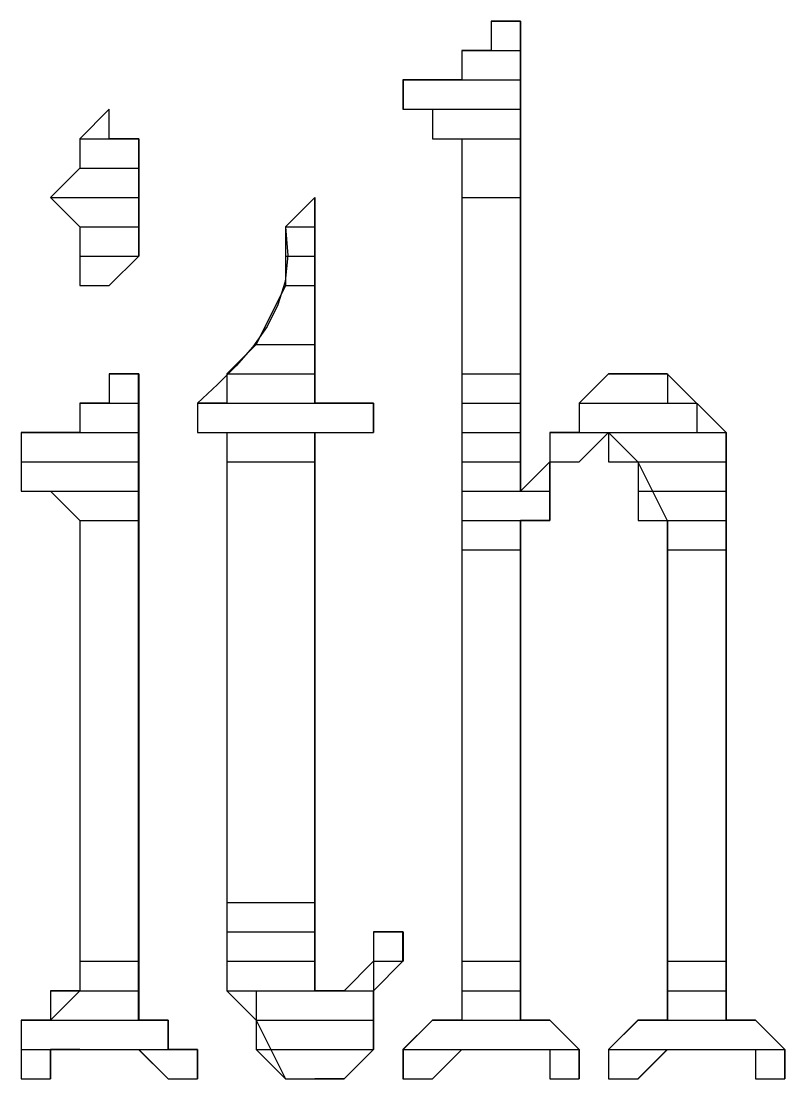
# Model space of a CAD drawing. Header units: metres. Extents: x 45 to 1207, y 17 to 774.
# Drawn here: x 1020.96 to 1027.2, y 48.72 to 57.36 of the extents above; entities that cross this region are included whole.
import ezdxf

# ---------------------------------------------------------------- set-up
doc = ezdxf.new("R2010")
doc.units = ezdxf.units.M

msp = doc.modelspace()

# ---------------------------------------------------------------- linework, layer by layer
for p, q in [((1025.0396, 57.36), (1024.7996, 57.36)), ((1024.7996, 57.36), (1024.7996, 57.12)), ((1025.04, 57.36), (1024.8, 57.36)), ((1024.8, 57.36), (1025.04, 57.36)), ((1024.8, 57.36), (1025.04, 57.36)), ((1024.8, 57.36), (1025.04, 57.36)), ((1024.8, 57.36), (1025.04, 57.36)), ((1024.8, 57.36), (1024.8, 57.12)), ((1024.8, 57.36), (1025.04, 57.36)), ((1025.0396, 53.52), (1025.0396, 57.36)), ((1025.04, 57.36), (1025.04, 57.36)), ((1025.04, 57.36), (1025.04, 57.36)), ((1025.04, 57.36), (1025.04, 57.36)), ((1025.04, 57.36), (1025.04, 57.36)), ((1025.04, 57.36), (1025.04, 57.36)), ((1025.04, 57.36), (1025.04, 57.36)), ((1025.04, 57.36), (1025.04, 57.12)), ((1024.7996, 57.12), (1024.5594, 57.12)), ((1024.5594, 57.12), (1024.5594, 56.88)), ((1024.8, 57.12), (1024.5601, 57.12)), ((1024.5601, 57.12), (1025.04, 57.12)), ((1024.5601, 57.12), (1024.5601, 56.88)), ((1024.5601, 57.12), (1025.04, 57.12)), ((1024.8, 57.12), (1025.04, 57.12)), ((1024.8, 57.12), (1025.04, 57.12)), ((1024.8, 57.12), (1025.04, 57.12)), ((1024.8, 57.12), (1025.04, 57.12)), ((1025.04, 57.12), (1025.04, 56.88)), ((1024.5594, 56.88), (1024.0795, 56.88)), ((1024.0795, 56.88), (1024.0795, 56.64)), ((1024.08, 56.88), (1024.08, 56.64)), ((1024.08, 56.88), (1025.0399, 56.88)), ((1024.3201, 56.88), (1024.0801, 56.88)), ((1024.0801, 56.88), (1025.04, 56.88)), ((1024.5601, 56.88), (1024.3201, 56.88)), ((1024.3201, 56.88), (1025.04, 56.88)), ((1024.3201, 56.88), (1025.04, 56.88)), ((1024.3201, 56.88), (1025.04, 56.88)), ((1024.3201, 56.88), (1025.04, 56.88)), ((1024.5601, 56.88), (1025.04, 56.88)), ((1024.5601, 56.88), (1025.04, 56.88)), ((1024.5601, 56.88), (1025.04, 56.88)), ((1024.5601, 56.88), (1025.04, 56.88)), ((1025.0399, 56.88), (1025.0399, 56.64)), ((1021.6799, 56.64), (1021.4399, 56.4)), ((1021.68, 56.64), (1021.44, 56.4)), ((1021.6799, 56.4), (1021.6799, 56.64)), ((1024.0795, 56.64), (1024.3195, 56.64)), ((1024.08, 56.64), (1025.0399, 56.64)), ((1024.08, 56.64), (1025.0399, 56.64)), ((1024.08, 56.64), (1025.0399, 56.64)), ((1024.08, 56.64), (1025.0399, 56.64)), ((1024.08, 56.64), (1025.0399, 56.64)), ((1024.08, 56.64), (1025.0399, 56.64)), ((1024.08, 56.64), (1025.0399, 56.64)), ((1024.08, 56.64), (1025.0399, 56.64)), ((1024.08, 56.64), (1025.0399, 56.64)), ((1024.3195, 56.64), (1024.3195, 56.4)), ((1024.3201, 56.64), (1024.3201, 56.64)), ((1024.3201, 56.64), (1024.3201, 56.4)), ((1024.3201, 56.64), (1025.04, 56.64)), ((1025.04, 56.64), (1025.04, 56.4)), ((1021.4399, 56.4), (1021.4399, 56.16)), ((1021.44, 56.4), (1021.68, 56.4)), ((1021.44, 56.4), (1021.92, 56.4)), ((1021.44, 56.4), (1021.92, 56.4)), ((1021.44, 56.4), (1021.44, 56.16)), ((1021.44, 56.4), (1021.92, 56.4)), ((1021.9199, 56.4), (1021.6799, 56.4)), ((1021.9199, 55.44), (1021.9199, 56.4)), ((1021.92, 56.4), (1021.92, 56.16)), ((1024.3195, 56.4), (1024.5594, 56.4)), ((1024.3201, 56.4), (1025.04, 56.4)), ((1024.3201, 56.4), (1025.04, 56.4)), ((1024.3201, 56.4), (1025.04, 56.4)), ((1024.3201, 56.4), (1025.04, 56.4)), ((1024.3201, 56.4), (1025.04, 56.4)), ((1024.5594, 56.4), (1024.5594, 49.2)), ((1024.5601, 56.4), (1024.5601, 55.92)), ((1024.5601, 56.4), (1025.04, 56.4)), ((1025.04, 56.4), (1025.04, 55.92)), ((1021.44, 56.16), (1021.2, 55.92)), ((1021.4399, 56.16), (1021.2, 55.92)), ((1021.44, 56.16), (1021.92, 56.16)), ((1021.44, 56.16), (1021.92, 56.16)), ((1021.92, 56.16), (1021.92, 55.92)), ((1021.2, 55.92), (1021.92, 55.92)), ((1021.2, 55.92), (1021.44, 55.68)), ((1021.2, 55.92), (1021.92, 55.92)), ((1021.2, 55.92), (1021.4399, 55.68)), ((1021.92, 55.92), (1021.92, 55.68)), ((1023.3595, 55.92), (1023.1195, 55.68)), ((1023.36, 55.92), (1023.12, 55.68)), ((1023.3595, 55.68), (1023.3595, 55.92)), ((1023.36, 55.92), (1023.36, 55.92)), ((1023.36, 55.92), (1023.36, 55.68)), ((1024.5601, 55.92), (1025.04, 55.92)), ((1024.5601, 55.92), (1024.5601, 54.48)), ((1024.5601, 55.92), (1025.04, 55.92)), ((1025.04, 55.92), (1025.04, 54.48)), ((1021.4399, 55.68), (1021.4399, 55.2)), ((1021.44, 55.68), (1021.92, 55.68)), ((1021.44, 55.68), (1021.44, 55.44)), ((1021.44, 55.68), (1021.92, 55.68)), ((1021.92, 55.68), (1021.92, 55.44)), ((1023.12, 55.68), (1023.36, 55.68)), ((1023.12, 55.68), (1023.36, 55.68)), ((1023.12, 55.68), (1023.36, 55.68)), ((1023.12, 55.68), (1023.36, 55.68)), ((1023.12, 55.68), (1023.36, 55.68)), ((1023.12, 55.68), (1023.36, 55.68)), ((1023.12, 55.68), (1023.36, 55.68)), ((1023.12, 55.68), (1023.12, 55.44)), ((1023.12, 55.68), (1023.36, 55.68)), ((1023.3595, 54.24), (1023.3595, 55.68)), ((1023.36, 55.68), (1023.36, 55.44)), ((1021.44, 55.44), (1021.92, 55.44)), ((1021.44, 55.44), (1021.44, 55.2)), ((1021.44, 55.44), (1021.92, 55.44)), ((1021.6799, 55.2), (1021.9199, 55.44)), ((1021.92, 55.44), (1021.68, 55.2)), ((1023.12, 55.44), (1023.36, 55.44)), ((1023.12, 55.44), (1023.12, 55.2)), ((1023.12, 55.44), (1023.36, 55.44)), ((1023.36, 55.44), (1023.36, 55.2)), ((1021.4399, 55.2), (1021.6799, 55.2)), ((1021.44, 55.2), (1021.68, 55.2)), ((1021.44, 55.2), (1021.68, 55.2)), ((1023.12, 55.2), (1022.88, 54.72)), ((1023.12, 55.2), (1023.36, 55.2)), ((1023.12, 55.2), (1023.36, 55.2)), ((1023.36, 55.2), (1023.36, 54.72)), ((1022.88, 54.72), (1022.64, 54.48)), ((1022.88, 54.72), (1023.36, 54.72)), ((1022.88, 54.72), (1023.36, 54.72)), ((1023.36, 54.72), (1023.36, 54.48)), ((1021.9195, 54.48), (1021.6795, 54.48)), ((1021.6795, 54.48), (1021.6795, 54.24)), ((1021.92, 54.48), (1021.68, 54.48)), ((1021.68, 54.48), (1021.92, 54.48)), ((1021.68, 54.48), (1021.92, 54.48)), ((1021.68, 54.48), (1021.92, 54.48)), ((1021.68, 54.48), (1021.92, 54.48)), ((1021.68, 54.48), (1021.68, 54.24)), ((1021.68, 54.48), (1021.92, 54.48)), ((1021.9195, 54.24), (1021.9195, 54.48)), ((1021.92, 54.48), (1021.92, 54.48)), ((1021.92, 54.48), (1021.92, 54.48)), ((1021.92, 54.48), (1021.92, 54.48)), ((1021.92, 54.48), (1021.92, 54.48)), ((1021.92, 54.48), (1021.92, 54.24)), ((1022.64, 54.48), (1023.36, 54.48)), ((1022.64, 54.48), (1022.64, 54.24)), ((1022.64, 54.48), (1023.36, 54.48)), ((1023.36, 54.48), (1023.36, 54.24)), ((1024.5601, 54.48), (1025.04, 54.48)), ((1024.5601, 54.48), (1025.04, 54.48)), ((1024.5601, 54.48), (1025.04, 54.48)), ((1024.5601, 54.48), (1025.04, 54.48)), ((1024.5601, 54.48), (1025.04, 54.48)), ((1024.5601, 54.48), (1025.04, 54.48)), ((1024.5601, 54.48), (1025.04, 54.48)), ((1024.5601, 54.48), (1024.5601, 54.24)), ((1024.5601, 54.48), (1025.04, 54.48)), ((1025.04, 54.48), (1025.04, 54.24)), ((1025.7595, 54.48), (1025.5195, 54.24)), ((1025.76, 54.48), (1025.52, 54.24)), ((1026.2395, 54.48), (1025.7595, 54.48)), ((1026, 54.48), (1025.76, 54.48)), ((1025.76, 54.48), (1026.24, 54.48)), ((1025.76, 54.48), (1026.24, 54.48)), ((1025.76, 54.48), (1026.24, 54.48)), ((1025.76, 54.48), (1026.24, 54.48)), ((1025.76, 54.48), (1026.24, 54.48)), ((1025.76, 54.48), (1026.24, 54.48)), ((1026.7195, 54), (1026.2395, 54.48)), ((1026.24, 54.48), (1026.24, 54.24)), ((1021.6795, 54.24), (1021.4395, 54.24)), ((1021.4395, 54.24), (1021.4395, 54)), ((1021.68, 54.24), (1021.44, 54.24)), ((1021.44, 54.24), (1021.92, 54.24)), ((1021.44, 54.24), (1021.44, 54)), ((1021.44, 54.24), (1021.92, 54.24)), ((1021.68, 54.24), (1021.92, 54.24)), ((1021.68, 54.24), (1021.92, 54.24)), ((1021.68, 54.24), (1021.92, 54.24)), ((1021.68, 54.24), (1021.92, 54.24)), ((1021.9195, 49.2), (1021.9195, 54.24)), ((1021.92, 54.24), (1021.92, 54)), ((1022.3995, 54.24), (1022.3995, 54)), ((1022.64, 54.24), (1022.4, 54.24)), ((1022.4, 54.24), (1023.84, 54.24)), ((1022.4, 54.24), (1022.4, 54)), ((1022.4, 54.24), (1023.84, 54.24)), ((1022.64, 54.24), (1023.36, 54.24)), ((1022.64, 54.24), (1023.84, 54.24)), ((1022.64, 54.24), (1023.84, 54.24)), ((1022.64, 54.24), (1023.84, 54.24)), ((1023.8395, 54.24), (1023.3595, 54.24)), ((1023.36, 54.24), (1023.84, 54.24)), ((1023.8395, 54), (1023.8395, 54.24)), ((1023.84, 54.24), (1023.84, 54.24)), ((1023.84, 54.24), (1023.84, 54)), ((1024.5601, 54.24), (1025.04, 54.24)), ((1024.5601, 54.24), (1025.04, 54.24)), ((1024.5601, 54.24), (1025.04, 54.24)), ((1024.5601, 54.24), (1025.04, 54.24)), ((1024.5601, 54.24), (1025.04, 54.24)), ((1024.5601, 54.24), (1025.04, 54.24)), ((1024.5601, 54.24), (1025.04, 54.24)), ((1024.5601, 54.24), (1024.5601, 54)), ((1024.5601, 54.24), (1025.04, 54.24)), ((1025.04, 54.24), (1025.04, 54)), ((1025.5195, 54.24), (1025.5195, 54)), ((1025.52, 54.24), (1026.24, 54.24)), ((1025.52, 54.24), (1026.48, 54.24)), ((1025.52, 54.24), (1026.48, 54.24)), ((1025.52, 54.24), (1026.48, 54.24)), ((1025.52, 54.24), (1026.48, 54.24)), ((1025.52, 54.24), (1026.48, 54.24)), ((1025.52, 54.24), (1026.48, 54.24)), ((1025.52, 54.24), (1025.52, 54)), ((1025.52, 54.24), (1026.48, 54.24)), ((1026.48, 54.24), (1026.48, 54)), ((1021.4395, 54), (1020.9595, 54)), ((1020.9595, 54), (1020.9595, 53.52)), ((1021.2, 54), (1020.96, 54)), ((1020.96, 54), (1021.92, 54)), ((1020.96, 54), (1021.92, 54)), ((1020.96, 54), (1021.92, 54)), ((1020.96, 54), (1020.96, 53.76)), ((1020.96, 54), (1021.92, 54)), ((1021.44, 54), (1021.2, 54)), ((1021.2, 54), (1021.92, 54)), ((1021.2, 54), (1021.92, 54)), ((1021.44, 54), (1021.92, 54)), ((1021.44, 54), (1021.92, 54)), ((1021.92, 54), (1021.92, 53.76)), ((1022.3995, 54), (1022.6395, 54)), ((1022.4, 54), (1023.84, 54)), ((1022.4, 54), (1023.84, 54)), ((1022.4, 54), (1023.84, 54)), ((1022.4, 54), (1023.84, 54)), ((1022.4, 54), (1023.84, 54)), ((1022.4, 54), (1023.84, 54)), ((1022.4, 54), (1023.84, 54)), ((1022.4, 54), (1023.84, 54)), ((1022.4, 54), (1023.84, 54)), ((1022.4, 54), (1023.84, 54)), ((1022.4, 54), (1023.84, 54)), ((1022.4, 54), (1022.4, 54)), ((1022.4, 54), (1022.64, 54)), ((1022.6395, 54), (1022.6395, 49.44)), ((1022.64, 54), (1022.64, 54)), ((1022.64, 54), (1022.64, 53.76)), ((1022.64, 54), (1023.36, 54)), ((1023.3595, 49.44), (1023.3595, 54)), ((1023.3595, 54), (1023.8395, 54)), ((1023.36, 54), (1023.36, 54)), ((1023.36, 54), (1023.84, 54)), ((1023.36, 54), (1023.36, 53.76)), ((1024.5601, 54), (1025.04, 54)), ((1024.5601, 54), (1025.04, 54)), ((1024.5601, 54), (1025.04, 54)), ((1024.5601, 54), (1025.04, 54)), ((1024.5601, 54), (1025.04, 54)), ((1024.5601, 54), (1025.04, 54)), ((1024.5601, 54), (1025.04, 54)), ((1024.5601, 54), (1024.5601, 53.76)), ((1024.5601, 54), (1025.04, 54)), ((1025.04, 54), (1025.04, 53.76)), ((1025.5195, 54), (1025.2795, 54)), ((1025.2795, 54), (1025.2795, 53.76)), ((1025.52, 54), (1025.28, 54)), ((1025.28, 54), (1026.72, 54)), ((1025.28, 54), (1026.72, 54)), ((1025.28, 54), (1026.72, 54)), ((1025.28, 54), (1026.72, 54)), ((1025.28, 54), (1026.72, 54)), ((1025.28, 54), (1025.28, 53.76)), ((1025.28, 54), (1025.76, 54)), ((1025.5195, 53.76), (1025.7595, 54)), ((1025.52, 54), (1026.48, 54)), ((1025.52, 54), (1026.72, 54)), ((1025.76, 54), (1025.52, 53.76)), ((1025.7595, 54), (1025.9995, 53.76)), ((1025.76, 54), (1025.76, 53.76)), ((1025.76, 54), (1026.72, 54)), ((1026.7195, 49.2), (1026.7195, 54)), ((1026.72, 54), (1026.72, 53.76)), ((1020.96, 53.76), (1021.92, 53.76)), ((1020.96, 53.76), (1021.92, 53.76)), ((1020.96, 53.76), (1021.92, 53.76)), ((1020.96, 53.76), (1021.92, 53.76)), ((1020.96, 53.76), (1021.92, 53.76)), ((1020.96, 53.76), (1021.92, 53.76)), ((1020.96, 53.76), (1021.92, 53.76)), ((1020.96, 53.76), (1020.96, 53.52)), ((1020.96, 53.76), (1021.92, 53.76)), ((1021.92, 53.76), (1021.92, 53.52)), ((1022.64, 53.76), (1023.36, 53.76)), ((1022.64, 53.76), (1023.36, 53.76)), ((1022.64, 53.76), (1023.36, 53.76)), ((1022.64, 53.76), (1023.36, 53.76)), ((1022.64, 53.76), (1023.36, 53.76)), ((1022.64, 53.76), (1023.36, 53.76)), ((1022.64, 53.76), (1023.36, 53.76)), ((1022.64, 53.76), (1023.36, 53.76)), ((1022.64, 53.76), (1023.36, 53.76)), ((1022.64, 53.76), (1022.64, 50.16)), ((1022.64, 53.76), (1023.36, 53.76)), ((1023.36, 53.76), (1023.36, 50.16)), ((1024.5601, 53.76), (1025.04, 53.76)), ((1024.5601, 53.76), (1025.04, 53.76)), ((1024.5601, 53.76), (1025.04, 53.76)), ((1024.5601, 53.76), (1025.04, 53.76)), ((1024.5601, 53.76), (1025.04, 53.76)), ((1024.5601, 53.76), (1025.04, 53.76)), ((1024.5601, 53.76), (1025.04, 53.76)), ((1024.5601, 53.76), (1025.04, 53.76)), ((1024.5601, 53.76), (1025.04, 53.76)), ((1024.5601, 53.76), (1025.04, 53.76)), ((1024.5601, 53.76), (1025.04, 53.76)), ((1024.5601, 53.76), (1025.04, 53.76)), ((1024.5601, 53.76), (1025.04, 53.76)), ((1024.5601, 53.76), (1024.5601, 53.52)), ((1024.5601, 53.76), (1025.04, 53.76)), ((1025.2795, 53.76), (1025.0396, 53.52)), ((1025.04, 53.76), (1025.04, 53.52)), ((1025.28, 53.76), (1025.04, 53.52)), ((1025.2795, 53.28), (1025.2795, 53.76)), ((1025.2795, 53.76), (1025.5195, 53.76)), ((1025.28, 53.76), (1025.52, 53.76)), ((1025.28, 53.76), (1025.52, 53.76)), ((1025.28, 53.76), (1025.52, 53.76)), ((1025.28, 53.76), (1025.52, 53.76)), ((1025.28, 53.76), (1025.52, 53.76)), ((1025.28, 53.76), (1025.52, 53.76)), ((1025.28, 53.76), (1025.52, 53.76)), ((1025.28, 53.76), (1025.28, 53.76)), ((1025.28, 53.76), (1025.52, 53.76)), ((1025.28, 53.76), (1025.28, 53.76)), ((1025.28, 53.76), (1025.28, 53.76)), ((1025.28, 53.76), (1025.28, 53.76)), ((1025.28, 53.76), (1025.28, 53.76)), ((1025.28, 53.76), (1025.28, 53.52)), ((1025.76, 53.76), (1026.72, 53.76)), ((1025.76, 53.76), (1026.72, 53.76)), ((1025.76, 53.76), (1026.72, 53.76)), ((1025.9995, 53.76), (1026.2395, 53.28)), ((1026, 53.76), (1026.72, 53.76)), ((1026, 53.76), (1026.72, 53.76)), ((1026, 53.76), (1026.72, 53.76)), ((1026, 53.76), (1026.72, 53.76)), ((1026, 53.76), (1026.72, 53.76)), ((1026, 53.76), (1026.72, 53.76)), ((1026, 53.76), (1026.72, 53.76)), ((1026, 53.76), (1026.72, 53.76)), ((1026, 53.76), (1026.72, 53.76)), ((1026, 53.76), (1026.72, 53.76)), ((1026, 53.76), (1026, 53.52)), ((1026, 53.76), (1026.72, 53.76)), ((1026.72, 53.76), (1026.72, 53.52)), ((1020.9595, 53.52), (1021.1995, 53.52)), ((1020.96, 53.52), (1021.92, 53.52)), ((1020.96, 53.52), (1021.92, 53.52)), ((1020.96, 53.52), (1021.92, 53.52)), ((1020.96, 53.52), (1021.92, 53.52)), ((1020.96, 53.52), (1021.92, 53.52)), ((1020.96, 53.52), (1021.92, 53.52)), ((1020.96, 53.52), (1021.92, 53.52)), ((1021.1995, 53.52), (1021.4395, 53.28)), ((1021.2, 53.52), (1021.92, 53.52)), ((1021.2, 53.52), (1021.92, 53.52)), ((1021.2, 53.52), (1021.44, 53.28)), ((1021.2, 53.52), (1021.92, 53.52)), ((1021.92, 53.52), (1021.92, 53.28)), ((1024.5601, 53.52), (1025.04, 53.52)), ((1024.5601, 53.52), (1024.5601, 53.28)), ((1024.5601, 53.52), (1025.28, 53.52)), ((1025.04, 53.52), (1025.28, 53.52)), ((1025.04, 53.52), (1025.04, 53.52)), ((1025.28, 53.52), (1025.28, 53.28)), ((1026, 53.52), (1026.72, 53.52)), ((1026, 53.52), (1026, 53.28)), ((1026, 53.52), (1026.72, 53.52)), ((1026.72, 53.52), (1026.72, 53.28)), ((1021.4395, 53.28), (1021.4395, 49.44)), ((1021.44, 53.28), (1021.92, 53.28)), ((1021.44, 53.28), (1021.92, 53.28)), ((1021.44, 53.28), (1021.92, 53.28)), ((1021.44, 53.28), (1021.44, 49.68)), ((1021.44, 53.28), (1021.92, 53.28)), ((1021.92, 53.28), (1021.92, 49.68)), ((1024.5601, 53.28), (1025.28, 53.28)), ((1024.5601, 53.28), (1025.28, 53.28)), ((1024.5601, 53.28), (1025.28, 53.28)), ((1024.5601, 53.28), (1025.28, 53.28)), ((1024.5601, 53.28), (1025.28, 53.28)), ((1024.5601, 53.28), (1025.04, 53.28)), ((1024.5601, 53.28), (1025.28, 53.28)), ((1024.5601, 53.28), (1024.5601, 53.04)), ((1024.5601, 53.28), (1025.04, 53.28)), ((1025.0396, 49.2), (1025.0396, 53.28)), ((1025.0396, 53.28), (1025.2795, 53.28)), ((1025.28, 53.28), (1025.04, 53.28)), ((1025.04, 53.28), (1025.04, 53.04)), ((1026, 53.28), (1026.72, 53.28)), ((1026, 53.28), (1026.72, 53.28)), ((1026, 53.28), (1026.72, 53.28)), ((1026.2395, 53.28), (1026.2395, 49.44)), ((1026.24, 53.28), (1026.72, 53.28)), ((1026.24, 53.28), (1026.72, 53.28)), ((1026.24, 53.28), (1026.72, 53.28)), ((1026.24, 53.28), (1026.72, 53.28)), ((1026.24, 53.28), (1026.24, 53.04)), ((1026.24, 53.28), (1026.72, 53.28)), ((1026.72, 53.28), (1026.72, 53.04)), ((1024.5601, 53.04), (1025.04, 53.04)), ((1024.5601, 53.04), (1025.04, 53.04)), ((1024.5601, 53.04), (1025.04, 53.04)), ((1024.5601, 53.04), (1025.04, 53.04)), ((1024.5601, 53.04), (1025.04, 53.04)), ((1024.5601, 53.04), (1024.5601, 49.68)), ((1024.5601, 53.04), (1025.04, 53.04)), ((1025.04, 53.04), (1025.04, 49.68)), ((1026.24, 53.04), (1026.72, 53.04)), ((1026.24, 53.04), (1026.72, 53.04)), ((1026.24, 53.04), (1026.72, 53.04)), ((1026.24, 53.04), (1026.72, 53.04)), ((1026.24, 53.04), (1026.72, 53.04)), ((1026.24, 53.04), (1026.24, 49.68)), ((1026.24, 53.04), (1026.72, 53.04)), ((1026.72, 53.04), (1026.72, 49.68)), ((1022.64, 50.16), (1023.36, 50.16)), ((1022.64, 50.16), (1023.36, 50.16)), ((1022.64, 50.16), (1023.36, 50.16)), ((1022.64, 50.16), (1022.64, 49.92)), ((1022.64, 50.16), (1023.36, 50.16)), ((1023.36, 50.16), (1023.36, 49.92)), ((1022.64, 49.92), (1023.36, 49.92)), ((1022.64, 49.92), (1023.36, 49.92)), ((1022.64, 49.92), (1023.36, 49.92)), ((1022.64, 49.92), (1023.36, 49.92)), ((1022.64, 49.92), (1023.36, 49.92)), ((1022.64, 49.92), (1023.36, 49.92)), ((1022.64, 49.92), (1023.36, 49.92)), ((1022.64, 49.92), (1023.36, 49.92)), ((1022.64, 49.92), (1023.36, 49.92)), ((1022.64, 49.92), (1022.64, 49.68)), ((1022.64, 49.92), (1023.36, 49.92)), ((1023.36, 49.92), (1023.36, 49.68)), ((1024.0795, 49.92), (1023.8395, 49.92)), ((1023.8395, 49.92), (1023.8395, 49.68)), ((1023.84, 49.92), (1023.84, 49.92)), ((1023.84, 49.92), (1024.08, 49.92)), ((1023.84, 49.92), (1024.08, 49.92)), ((1023.84, 49.92), (1024.08, 49.92)), ((1023.84, 49.92), (1024.08, 49.92)), ((1023.84, 49.92), (1024.08, 49.92)), ((1023.84, 49.92), (1024.08, 49.92)), ((1023.84, 49.92), (1024.08, 49.92)), ((1023.84, 49.92), (1024.08, 49.92)), ((1023.84, 49.92), (1023.84, 49.68)), ((1023.84, 49.92), (1024.08, 49.92)), ((1024.0795, 49.68), (1024.0795, 49.92)), ((1024.08, 49.92), (1024.08, 49.68)), ((1021.44, 49.68), (1021.92, 49.68)), ((1021.44, 49.68), (1021.92, 49.68)), ((1021.44, 49.68), (1021.92, 49.68)), ((1021.44, 49.68), (1021.44, 49.44)), ((1021.44, 49.68), (1021.92, 49.68)), ((1021.92, 49.68), (1021.92, 49.44)), ((1022.64, 49.68), (1023.36, 49.68)), ((1022.64, 49.68), (1023.36, 49.68)), ((1022.64, 49.68), (1023.36, 49.68)), ((1022.64, 49.68), (1023.36, 49.68)), ((1022.64, 49.68), (1023.36, 49.68)), ((1022.64, 49.68), (1023.36, 49.68)), ((1022.64, 49.68), (1023.36, 49.68)), ((1022.64, 49.68), (1022.64, 49.44)), ((1022.64, 49.68), (1023.36, 49.68)), ((1023.36, 49.68), (1023.36, 49.44)), ((1023.8395, 49.68), (1023.5995, 49.44)), ((1023.84, 49.68), (1023.6, 49.44)), ((1023.8395, 49.44), (1024.0795, 49.68)), ((1023.84, 49.68), (1024.08, 49.68)), ((1023.84, 49.68), (1024.08, 49.68)), ((1023.84, 49.68), (1024.08, 49.68)), ((1023.84, 49.68), (1024.08, 49.68)), ((1023.84, 49.68), (1024.08, 49.68)), ((1023.84, 49.68), (1023.84, 49.68)), ((1023.84, 49.68), (1024.08, 49.68)), ((1023.84, 49.68), (1023.84, 49.44)), ((1024.5601, 49.68), (1025.04, 49.68)), ((1024.5601, 49.68), (1025.04, 49.68)), ((1024.5601, 49.68), (1025.04, 49.68)), ((1024.5601, 49.68), (1024.5601, 49.44)), ((1024.5601, 49.68), (1025.04, 49.68)), ((1025.04, 49.68), (1025.04, 49.44)), ((1026.24, 49.68), (1026.72, 49.68)), ((1026.24, 49.68), (1026.72, 49.68)), ((1026.24, 49.68), (1026.72, 49.68)), ((1026.24, 49.68), (1026.24, 49.44)), ((1026.24, 49.68), (1026.72, 49.68)), ((1026.72, 49.68), (1026.72, 49.44)), ((1021.4395, 49.44), (1021.1995, 49.2)), ((1021.44, 49.44), (1021.2, 49.44)), ((1021.2, 49.44), (1021.92, 49.44)), ((1021.2, 49.44), (1021.2, 49.2)), ((1021.2, 49.44), (1021.92, 49.44)), ((1021.44, 49.44), (1021.92, 49.44)), ((1021.44, 49.44), (1021.92, 49.44)), ((1021.92, 49.44), (1021.92, 49.2)), ((1022.6395, 49.44), (1022.8795, 49.2)), ((1022.64, 49.44), (1023.36, 49.44)), ((1022.64, 49.44), (1023.36, 49.44)), ((1022.64, 49.44), (1023.36, 49.44)), ((1022.88, 49.44), (1023.36, 49.44)), ((1022.88, 49.44), (1023.36, 49.44)), ((1022.88, 49.44), (1023.6, 49.44)), ((1022.88, 49.44), (1023.6, 49.44)), ((1022.88, 49.44), (1023.84, 49.44)), ((1022.88, 49.44), (1023.84, 49.44)), ((1022.88, 49.44), (1022.88, 49.2)), ((1022.88, 49.44), (1023.84, 49.44)), ((1023.5995, 49.44), (1023.3595, 49.44)), ((1023.6, 49.44), (1023.84, 49.44)), ((1023.6, 49.44), (1023.84, 49.44)), ((1023.6, 49.44), (1023.84, 49.44)), ((1023.6, 49.44), (1023.84, 49.44)), ((1023.6, 49.44), (1023.84, 49.44)), ((1023.6, 49.44), (1023.84, 49.44)), ((1023.6, 49.44), (1023.84, 49.44)), ((1023.8395, 48.96), (1023.8395, 49.44)), ((1023.84, 49.44), (1023.84, 49.2)), ((1024.5601, 49.44), (1025.04, 49.44)), ((1024.5601, 49.44), (1025.04, 49.44)), ((1024.5601, 49.44), (1025.04, 49.44)), ((1024.5601, 49.44), (1025.04, 49.44)), ((1024.5601, 49.44), (1025.04, 49.44)), ((1024.5601, 49.44), (1025.04, 49.44)), ((1024.5601, 49.44), (1025.04, 49.44)), ((1024.5601, 49.44), (1025.04, 49.44)), ((1024.5601, 49.44), (1025.04, 49.44)), ((1024.5601, 49.44), (1024.5601, 49.2)), ((1024.5601, 49.44), (1025.04, 49.44)), ((1025.04, 49.44), (1025.04, 49.2)), ((1026.2395, 49.44), (1026.2395, 49.2)), ((1026.24, 49.44), (1026.72, 49.44)), ((1026.24, 49.44), (1026.72, 49.44)), ((1026.24, 49.44), (1026.72, 49.44)), ((1026.24, 49.44), (1026.72, 49.44)), ((1026.24, 49.44), (1026.72, 49.44)), ((1026.24, 49.44), (1026.72, 49.44)), ((1026.24, 49.44), (1026.72, 49.44)), ((1026.24, 49.44), (1026.72, 49.44)), ((1026.24, 49.44), (1026.72, 49.44)), ((1026.24, 49.44), (1026.24, 49.2)), ((1026.24, 49.44), (1026.72, 49.44)), ((1026.72, 49.44), (1026.72, 49.2)), ((1021.1995, 49.2), (1020.9595, 49.2)), ((1020.9595, 49.2), (1020.9595, 48.72)), ((1021.2, 49.2), (1020.96, 49.2)), ((1020.96, 49.2), (1022.16, 49.2)), ((1020.96, 49.2), (1022.16, 49.2)), ((1020.96, 49.2), (1022.16, 49.2)), ((1020.96, 49.2), (1022.16, 49.2)), ((1020.96, 49.2), (1022.16, 49.2)), ((1020.96, 49.2), (1020.96, 48.96)), ((1020.96, 49.2), (1022.16, 49.2)), ((1021.2, 49.2), (1021.92, 49.2)), ((1021.2, 49.2), (1021.92, 49.2)), ((1021.2, 49.2), (1021.92, 49.2)), ((1021.2, 49.2), (1021.92, 49.2)), ((1021.2, 49.2), (1021.92, 49.2)), ((1021.2, 49.2), (1022.16, 49.2)), ((1022.1595, 49.2), (1021.9195, 49.2)), ((1022.1595, 48.96), (1022.1595, 49.2)), ((1022.16, 49.2), (1022.16, 48.96)), ((1022.8795, 49.2), (1023.1195, 48.72)), ((1022.88, 49.2), (1023.84, 49.2)), ((1022.88, 49.2), (1023.84, 49.2)), ((1022.88, 49.2), (1023.84, 49.2)), ((1022.88, 49.2), (1022.88, 48.96)), ((1022.88, 49.2), (1023.84, 49.2)), ((1023.84, 49.2), (1023.84, 48.96)), ((1024.3195, 49.2), (1024.0795, 48.96)), ((1024.3201, 49.2), (1024.0801, 48.96)), ((1024.5594, 49.2), (1024.3195, 49.2)), ((1024.5601, 49.2), (1024.3201, 49.2)), ((1024.3201, 49.2), (1025.28, 49.2)), ((1024.3201, 49.2), (1025.28, 49.2)), ((1024.3201, 49.2), (1025.28, 49.2)), ((1024.3201, 49.2), (1025.28, 49.2)), ((1024.3201, 49.2), (1025.28, 49.2)), ((1024.3201, 49.2), (1025.28, 49.2)), ((1024.3201, 49.2), (1025.28, 49.2)), ((1024.3201, 49.2), (1025.28, 49.2)), ((1024.3201, 49.2), (1025.28, 49.2)), ((1024.3201, 49.2), (1025.28, 49.2)), ((1024.5601, 49.2), (1025.04, 49.2)), ((1024.5601, 49.2), (1025.28, 49.2)), ((1024.5601, 49.2), (1025.28, 49.2)), ((1024.5601, 49.2), (1025.28, 49.2)), ((1024.5601, 49.2), (1025.28, 49.2)), ((1024.5601, 49.2), (1025.28, 49.2)), ((1025.2795, 49.2), (1025.0396, 49.2)), ((1025.5195, 48.96), (1025.2795, 49.2)), ((1025.28, 49.2), (1025.52, 48.96)), ((1025.9995, 49.2), (1025.7595, 48.96)), ((1026, 49.2), (1025.76, 48.96)), ((1026.2395, 49.2), (1025.9995, 49.2)), ((1026.24, 49.2), (1026, 49.2)), ((1026, 49.2), (1026.96, 49.2)), ((1026, 49.2), (1026.96, 49.2)), ((1026, 49.2), (1026.96, 49.2)), ((1026, 49.2), (1026.96, 49.2)), ((1026, 49.2), (1026.96, 49.2)), ((1026, 49.2), (1026.96, 49.2)), ((1026, 49.2), (1026.96, 49.2)), ((1026, 49.2), (1026.96, 49.2)), ((1026, 49.2), (1026.96, 49.2)), ((1026, 49.2), (1026.96, 49.2)), ((1026.24, 49.2), (1026.72, 49.2)), ((1026.24, 49.2), (1026.72, 49.2)), ((1026.24, 49.2), (1026.72, 49.2)), ((1026.24, 49.2), (1026.96, 49.2)), ((1026.24, 49.2), (1026.96, 49.2)), ((1026.24, 49.2), (1026.96, 49.2)), ((1026.9595, 49.2), (1026.7195, 49.2)), ((1027.1995, 48.96), (1026.9595, 49.2)), ((1026.96, 49.2), (1027.2, 48.96)), ((1020.96, 48.96), (1022.16, 48.96)), ((1020.96, 48.96), (1022.4, 48.96)), ((1020.96, 48.96), (1022.4, 48.96)), ((1020.96, 48.96), (1022.4, 48.96)), ((1020.96, 48.96), (1022.4, 48.96)), ((1020.96, 48.96), (1022.4, 48.96)), ((1020.96, 48.96), (1022.4, 48.96)), ((1020.96, 48.96), (1022.4, 48.96)), ((1020.96, 48.96), (1022.4, 48.96)), ((1020.96, 48.96), (1022.4, 48.96)), ((1020.96, 48.96), (1022.4, 48.96)), ((1020.96, 48.96), (1022.4, 48.96)), ((1020.96, 48.96), (1022.4, 48.96)), ((1020.96, 48.96), (1022.4, 48.96)), ((1020.96, 48.96), (1022.4, 48.96)), ((1020.96, 48.96), (1021.2, 48.96)), ((1020.96, 48.96), (1021.44, 48.96)), ((1020.96, 48.96), (1020.96, 48.72)), ((1020.96, 48.96), (1021.2, 48.96)), ((1021.1995, 48.72), (1021.1995, 48.96)), ((1021.1995, 48.96), (1021.9195, 48.96)), ((1021.44, 48.96), (1021.2, 48.96)), ((1021.2, 48.96), (1021.2, 48.96)), ((1021.2, 48.96), (1021.2, 48.72)), ((1021.44, 48.96), (1021.44, 48.96)), ((1021.44, 48.96), (1021.68, 48.96)), ((1021.68, 48.96), (1021.68, 48.96)), ((1021.68, 48.96), (1021.92, 48.96)), ((1021.9195, 48.96), (1022.1595, 48.72)), ((1021.92, 48.96), (1022.4, 48.96)), ((1021.92, 48.96), (1022.4, 48.96)), ((1021.92, 48.96), (1021.92, 48.96)), ((1021.92, 48.96), (1022.16, 48.72)), ((1021.92, 48.96), (1022.4, 48.96)), ((1022.3995, 48.96), (1022.1595, 48.96)), ((1022.3995, 48.72), (1022.3995, 48.96)), ((1022.4, 48.96), (1022.4, 48.72)), ((1022.88, 48.96), (1023.84, 48.96)), ((1022.88, 48.96), (1023.12, 48.72)), ((1022.88, 48.96), (1023.84, 48.96)), ((1023.5995, 48.72), (1023.8395, 48.96)), ((1023.84, 48.96), (1023.6, 48.72)), ((1024.0795, 48.96), (1024.0795, 48.72)), ((1024.08, 48.96), (1025.5199, 48.96)), ((1024.08, 48.96), (1025.5199, 48.96)), ((1024.08, 48.96), (1025.5199, 48.96)), ((1024.08, 48.96), (1025.5199, 48.96)), ((1024.08, 48.96), (1025.5199, 48.96)), ((1024.08, 48.96), (1025.5199, 48.96)), ((1024.08, 48.96), (1025.5199, 48.96)), ((1024.08, 48.96), (1025.5199, 48.96)), ((1024.08, 48.96), (1025.5199, 48.96)), ((1024.08, 48.96), (1025.5199, 48.96)), ((1024.08, 48.96), (1025.5199, 48.96)), ((1024.08, 48.96), (1025.5199, 48.96)), ((1024.08, 48.96), (1025.5199, 48.96)), ((1024.08, 48.96), (1025.5199, 48.96)), ((1024.08, 48.96), (1025.5199, 48.96)), ((1024.08, 48.96), (1025.5199, 48.96)), ((1024.08, 48.96), (1025.5199, 48.96)), ((1024.08, 48.96), (1025.5199, 48.96)), ((1024.08, 48.96), (1025.5199, 48.96)), ((1024.08, 48.96), (1025.5199, 48.96)), ((1024.08, 48.96), (1024.5599, 48.96)), ((1024.08, 48.96), (1024.5599, 48.96)), ((1024.08, 48.96), (1024.08, 48.72)), ((1024.08, 48.96), (1024.5599, 48.96)), ((1024.0801, 48.96), (1025.52, 48.96)), ((1024.3195, 48.72), (1024.5594, 48.96)), ((1024.5599, 48.96), (1024.3199, 48.72)), ((1024.5594, 48.96), (1025.2795, 48.96)), ((1024.5601, 48.96), (1024.8, 48.96)), ((1024.8, 48.96), (1024.8, 48.96)), ((1024.8, 48.96), (1025.04, 48.96)), ((1025.04, 48.96), (1025.52, 48.96)), ((1025.04, 48.96), (1025.52, 48.96)), ((1025.04, 48.96), (1025.28, 48.96)), ((1025.2795, 48.96), (1025.2795, 48.72)), ((1025.28, 48.96), (1025.28, 48.72)), ((1025.28, 48.96), (1025.52, 48.96)), ((1025.5195, 48.72), (1025.5195, 48.96)), ((1025.52, 48.96), (1025.52, 48.72)), ((1025.7595, 48.96), (1025.7595, 48.72)), ((1025.76, 48.96), (1027.2, 48.96)), ((1025.76, 48.96), (1027.2, 48.96)), ((1025.76, 48.96), (1027.2, 48.96)), ((1025.76, 48.96), (1027.2, 48.96)), ((1025.76, 48.96), (1027.2, 48.96)), ((1025.76, 48.96), (1027.2, 48.96)), ((1025.76, 48.96), (1027.2, 48.96)), ((1025.76, 48.96), (1027.2, 48.96)), ((1025.76, 48.96), (1027.2, 48.96)), ((1025.76, 48.96), (1027.2, 48.96)), ((1025.76, 48.96), (1027.2, 48.96)), ((1025.76, 48.96), (1027.2, 48.96)), ((1025.76, 48.96), (1027.2, 48.96)), ((1025.76, 48.96), (1027.2, 48.96)), ((1025.76, 48.96), (1027.2, 48.96)), ((1025.76, 48.96), (1027.2, 48.96)), ((1025.76, 48.96), (1027.2, 48.96)), ((1025.76, 48.96), (1027.2, 48.96)), ((1025.76, 48.96), (1027.2, 48.96)), ((1025.76, 48.96), (1027.2, 48.96)), ((1025.76, 48.96), (1027.2, 48.96)), ((1025.76, 48.96), (1026.24, 48.96)), ((1025.76, 48.96), (1026.24, 48.96)), ((1025.76, 48.96), (1025.76, 48.72)), ((1025.76, 48.96), (1026.24, 48.96)), ((1025.9995, 48.72), (1026.2395, 48.96)), ((1026.24, 48.96), (1026, 48.72)), ((1026.2395, 48.96), (1026.9595, 48.96)), ((1026.24, 48.96), (1026.48, 48.96)), ((1026.48, 48.96), (1026.48, 48.96)), ((1026.48, 48.96), (1026.72, 48.96)), ((1026.72, 48.96), (1027.2, 48.96)), ((1026.72, 48.96), (1027.2, 48.96)), ((1026.72, 48.96), (1026.96, 48.96)), ((1026.9595, 48.96), (1026.9595, 48.72)), ((1026.96, 48.96), (1026.96, 48.72)), ((1026.96, 48.96), (1027.2, 48.96)), ((1027.1995, 48.72), (1027.1995, 48.96)), ((1027.2, 48.96), (1027.2, 48.72)), ((1020.9595, 48.72), (1021.1995, 48.72)), ((1020.96, 48.72), (1021.2, 48.72)), ((1020.96, 48.72), (1020.96, 48.72)), ((1020.96, 48.72), (1021.2, 48.72)), ((1020.96, 48.72), (1020.96, 48.72)), ((1020.96, 48.72), (1020.96, 48.72)), ((1020.96, 48.72), (1020.96, 48.72)), ((1022.1595, 48.72), (1022.3995, 48.72)), ((1022.16, 48.72), (1022.4, 48.72)), ((1022.16, 48.72), (1022.16, 48.72)), ((1022.16, 48.72), (1022.4, 48.72)), ((1022.16, 48.72), (1022.16, 48.72)), ((1022.16, 48.72), (1022.16, 48.72)), ((1023.1195, 48.72), (1023.5995, 48.72)), ((1023.12, 48.72), (1023.6, 48.72)), ((1023.12, 48.72), (1023.6, 48.72)), ((1023.12, 48.72), (1023.6, 48.72)), ((1023.12, 48.72), (1023.36, 48.72)), ((1023.12, 48.72), (1023.6, 48.72)), ((1023.12, 48.72), (1023.36, 48.72)), ((1023.6, 48.72), (1023.36, 48.72)), ((1024.0795, 48.72), (1024.3195, 48.72)), ((1024.08, 48.72), (1024.3199, 48.72)), ((1024.08, 48.72), (1024.3199, 48.72)), ((1024.08, 48.72), (1024.3199, 48.72)), ((1024.08, 48.72), (1024.3199, 48.72)), ((1024.3201, 48.72), (1024.3201, 48.72)), ((1025.2795, 48.72), (1025.5195, 48.72)), ((1025.28, 48.72), (1025.52, 48.72)), ((1025.28, 48.72), (1025.52, 48.72)), ((1025.28, 48.72), (1025.52, 48.72)), ((1025.28, 48.72), (1025.28, 48.72)), ((1025.28, 48.72), (1025.52, 48.72)), ((1025.7595, 48.72), (1025.9995, 48.72)), ((1025.76, 48.72), (1026, 48.72)), ((1025.76, 48.72), (1026, 48.72)), ((1025.76, 48.72), (1026, 48.72)), ((1025.76, 48.72), (1026, 48.72)), ((1026, 48.72), (1026, 48.72)), ((1026.9595, 48.72), (1027.1995, 48.72)), ((1026.96, 48.72), (1027.2, 48.72)), ((1026.96, 48.72), (1026.96, 48.72)), ((1026.96, 48.72), (1027.2, 48.72)), ((1026.96, 48.72), (1026.96, 48.72)), ((1026.96, 48.72), (1026.96, 48.72))]:
    msp.add_line(p, q)
msp.add_lwpolyline([(1023.1195, 55.68), (1023.1383, 55.4451), (1023.1163, 55.2335), (1023.0582, 55.0415), (1022.9691, 54.8651), (1022.8538, 54.7006), (1022.7172, 54.5442), (1022.5641, 54.3919), (1022.3995, 54.24)])

doc.saveas('drawing.dxf')
